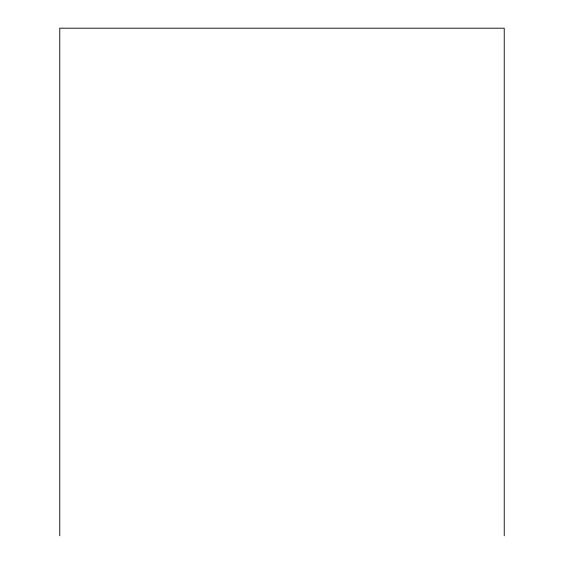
<?xml version="1.0" encoding="UTF-8"?>
<svg xmlns="http://www.w3.org/2000/svg" width="564" height="564" viewBox="0 0 564 564"><rect width="100%" height="100%" fill="white"/><g stroke="black" fill="none" stroke-linecap="round" stroke-linejoin="round"><path stroke-width="0.85" d="M504.237 535.8L504.237 28.2L59.763 28.2L59.763 535.8"/></g></svg>
